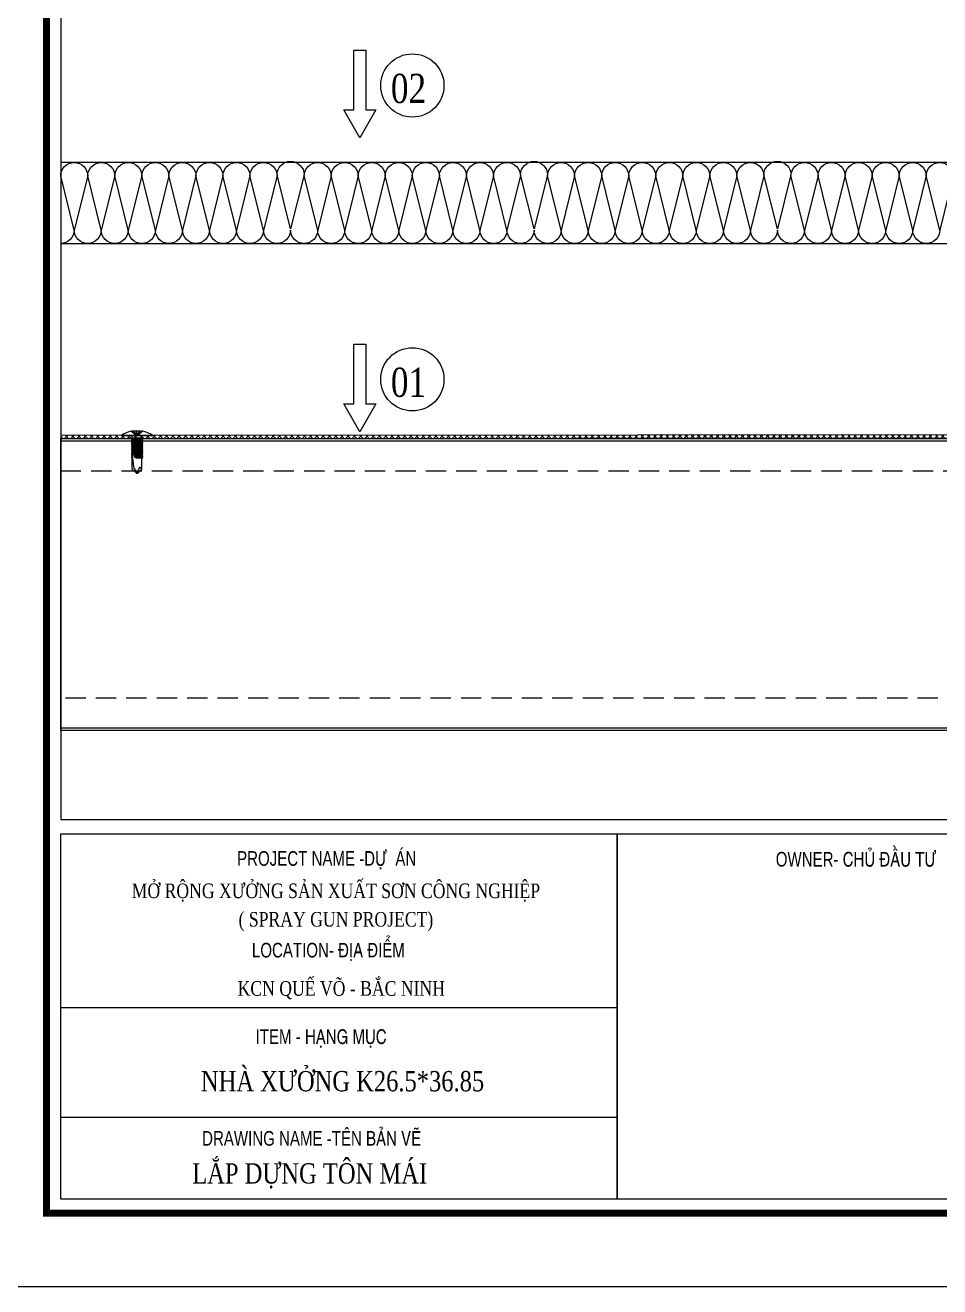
# Model space of a CAD drawing. Header units: inches. Extents: x 315041 to 662841, y -45540 to -35018.
# Drawn here: x 329617.4 to 329730.1, y -36052.2 to -35896.7 of the extents above; entities that cross this region are included whole.
import ezdxf
from ezdxf.enums import TextEntityAlignment as Align

# ---------------------------------------------------------------- set-up
doc = ezdxf.new("R2010")
doc.units = ezdxf.units.IN
doc.header["$MEASUREMENT"] = 0
doc.linetypes.add('HIDDEN', pattern=[0.375, 0.25, -0.125])
for name, color, linetype in [('2', 2, 'Continuous'), ('7', 7, 'Continuous'), ('BAO KHUNG', 31, 'Continuous'), ('CAUTAO', 7, 'Continuous'), ('STRUCTURE', 1, 'Continuous')]:
    doc.layers.add(name, color=color, linetype=linetype)
doc.layers.add('Cover text', color=7, linetype='Continuous', true_color=0x52370f)
doc.layers.add('S-Hatch', color=8, linetype='Continuous', lineweight=9)
doc.styles.add('ST3', font='times.ttf', dxfattribs={"width": 0.8})
doc.styles.get("Standard").update_dxf_attribs({"font": 'VHARIALN.TTF'})
doc.styles.add('vntimeh.shx', font='vntimeh.shx', dxfattribs={"width": 0.8, "bigfont": 'bigfont.shx'})

# ---------------------------------------------------------------- blocks, each defined once
blk = doc.blocks.new('A$C440D491C')
at = {"layer": 'STRUCTURE', "color": 1, "linetype": 'Continuous'}
for p, q in [((0, 23.55), (19.13, 23.58)), ((12.9, 26.15), (6.29, 26.15)), ((6.66, 22.28), (6.66, 23.55)), ((9.57, 23.56), (7.86, 26.15)), ((9.57, 23.56), (9.57, 26.15)), ((9.57, 23.56), (11.27, 26.15)), ((12.47, 22.12), (12.47, 23.57)), ((6.14, 11.68), (6.68, 12.1)), ((6.69, 11.25), (6.14, 11.68)), ((7, 11.65), (6.14, 11.68)), ((6.14, 10.83), (6.69, 11.25)), ((6.69, 10.4), (6.14, 10.83)), ((6.91, 10.81), (6.14, 10.83)), ((6.14, 9.98), (6.69, 10.4)), ((6.95, 9.96), (6.14, 9.98)), ((6.69, 9.55), (6.14, 9.98)), ((6.63, 2.73), (6.62, 9.61)), ((12.5, 11.94), (6.68, 12.1)), ((6.68, 12.1), (12.5, 11.94)), ((6.69, 11.25), (6.88, 11.24)), ((6.88, 11.24), (6.69, 11.25)), ((6.93, 10.39), (6.69, 10.4)), ((6.69, 10.4), (6.93, 10.39)), ((6.97, 9.54), (6.69, 9.55)), ((7.66, 4.3), (6.87, 11.43)), ((13.11, 11.49), (7.78, 11.63)), ((7.92, 11.22), (12.5, 11.1)), ((12.5, 11.1), (7.92, 11.22)), ((13.11, 10.65), (8.03, 10.78)), ((12.5, 10.25), (8.23, 10.36)), ((8.23, 10.36), (12.5, 10.25)), ((13.11, 9.8), (8.58, 9.92)), ((12.51, 9.4), (9.18, 9.49)), ((12.5, 11.94), (13.12, 11.5)), ((13.12, 11.5), (12.5, 11.1)), ((12.5, 11.1), (13.12, 10.65)), ((13.12, 10.65), (12.5, 10.25)), ((12.5, 10.25), (13.12, 9.8)), ((13.12, 9.8), (12.51, 9.4)), ((12.6, 2.77), (12.59, 9.45)), ((9.38, 0.07), (6.63, 2.73)), ((9.5, 0.36), (8.16, 2.86)), ((10.83, 3.61), (9.38, 0.07)), ((12.6, 2.77), (9.86, 0.09)), ((12.6, 2.77), (11.99, 3.62))]:
    blk.add_line(p, q, dxfattribs=at)
for points in [[(6.29, 26.15), (9.57, 23.56), (12.9, 26.15)], [(6.11, 21.86), (6.66, 22.28), (12.47, 22.12), (13.09, 21.68), (12.48, 21.28), (6.66, 21.43), (6.11, 21.86), (13.09, 21.68)], [(6.11, 21.01), (6.66, 21.43), (12.48, 21.28), (13.09, 20.83), (12.48, 20.43), (6.66, 20.58), (6.11, 21.01), (13.09, 20.83)], [(6.11, 20.16), (6.66, 20.58), (12.48, 20.43), (13.1, 19.98), (12.48, 19.58), (6.66, 19.73), (6.11, 20.16), (13.1, 19.98)], [(6.12, 19.31), (6.66, 19.73), (12.48, 19.58), (13.1, 19.14), (12.48, 18.73), (6.67, 18.88), (6.12, 19.31), (13.1, 19.14)], [(6.12, 18.46), (6.67, 18.88), (12.48, 18.73), (13.1, 18.29), (12.48, 17.88), (6.67, 18.03), (6.12, 18.46), (13.1, 18.29)], [(6.12, 17.61), (6.67, 18.03), (12.48, 17.88), (13.1, 17.44), (12.49, 17.03), (6.67, 17.19), (6.12, 17.61), (13.1, 17.44)], [(6.12, 16.77), (6.67, 17.19), (12.49, 17.03), (13.1, 16.59), (12.49, 16.19), (6.67, 16.34), (6.12, 16.77), (13.1, 16.59)], [(6.13, 15.92), (6.67, 16.34), (12.49, 16.19), (13.11, 15.74), (12.49, 15.34), (6.68, 15.49), (6.13, 15.92), (13.11, 15.74)], [(6.13, 15.07), (6.68, 15.49), (12.49, 15.34), (13.11, 14.89), (12.49, 14.49), (6.68, 14.64), (6.13, 15.07), (13.11, 14.89)], [(6.13, 14.22), (6.68, 14.64), (12.49, 14.49), (13.11, 14.05), (12.49, 13.64), (6.68, 13.79), (6.13, 14.22), (13.11, 14.05)], [(6.13, 13.37), (6.68, 13.79), (12.49, 13.64), (13.11, 13.2), (12.5, 12.79), (6.68, 12.94), (6.13, 13.37), (13.11, 13.2)], [(6.13, 12.52), (6.68, 12.94), (12.5, 12.79), (13.12, 12.35), (12.5, 11.94), (6.68, 12.1), (6.13, 12.52), (13.12, 12.35)]]:
    blk.add_lwpolyline(points, dxfattribs=at)
for start, end in [(101.09513, 123.94811), (56.25256, 78.90487)]:
    blk.add_arc((9.59, 9.3), 17.17, start, end, dxfattribs=at)
at = {"layer": 'STRUCTURE', "color": 1, "linetype": 'Continuous', "extrusion": (0, 0, -1)}
for centre, major_axis, start_param, end_param in [((7.38, 11.29), (-0.374, 0.374), 5.774072, 8.509369), ((10.2, 11.54), (1.63, 1.63), 2.817972, 3.844018), ((10.29, 4.41), (-1.86, 1.86), 4.867001, 5.457307), ((9.61, 0.39), (-0.28, 0.28), 3.25484, 4.542788), ((11.42, 3.21), (-0.498, 0.498), 6.092665, 8.018355)]:
    blk.add_ellipse(centre, major_axis=major_axis, ratio=1, start_param=start_param, end_param=end_param, dxfattribs=at)
blk = doc.blocks.new('A$C2213260D')
at = {"color": 9, "ltscale": 0.5}
for points in [[(0, 8.33, -1), (3.33, 8.33), (1.67, 1.67)], [(6.67, 8.33), (5, 1.67), (3.33, 8.33, -1)], [(6.67, 8.33, -1), (10, 8.33), (8.33, 1.67)], [(10, 8.33, -1), (13.33, 8.33), (11.67, 1.67)], [(16.67, 8.33), (15, 1.67), (13.33, 8.33, -1)], [(16.67, 8.33, -1), (20, 8.33), (18.33, 1.67)], [(20, 8.33, -1), (23.33, 8.33), (21.67, 1.67)], [(26.67, 8.33), (25, 1.67), (23.33, 8.33, -1)], [(26.66, 8.46, -1), (30, 8.46), (28.33, 1.8)], [(30, 8.33, -1), (33.33, 8.33), (31.67, 1.67)], [(36.67, 8.33), (35, 1.67), (33.33, 8.33, -1)], [(36.67, 8.33, -1), (40, 8.33), (38.33, 1.67)], [(40, 8.33, -1), (43.33, 8.33), (41.67, 1.67)], [(46.67, 8.33), (45, 1.67), (43.33, 8.33, -1)], [(46.67, 8.33, -1), (50, 8.33), (48.33, 1.67)], [(50, 8.33, -1), (53.33, 8.33), (51.67, 1.67)], [(56.67, 8.33), (55, 1.67), (53.33, 8.33, -1)], [(56.66, 8.46, -1), (60, 8.46), (58.33, 1.8)], [(60, 8.33, -1), (63.33, 8.33), (61.67, 1.67)], [(66.67, 8.33), (65, 1.67), (63.33, 8.33, -1)], [(66.67, 8.33, -1), (70, 8.33), (68.33, 1.67)], [(70, 8.33, -1), (73.33, 8.33), (71.67, 1.67)], [(76.67, 8.33), (75, 1.67), (73.33, 8.33, -1)], [(76.67, 8.33, -1), (80, 8.33), (78.33, 1.67)], [(80, 8.33, -1), (83.33, 8.33), (81.67, 1.67)], [(86.67, 8.33), (85, 1.67), (83.33, 8.33, -1)], [(86.66, 8.46, -1), (90, 8.46), (88.33, 1.8)], [(90, 8.33, -1), (93.33, 8.33), (91.67, 1.67)], [(96.67, 8.33), (95, 1.67), (93.33, 8.33, -1)], [(96.67, 8.33, -1), (100, 8.33), (98.33, 1.67)], [(100, 8.33, -1), (103.33, 8.33), (101.67, 1.67)], [(106.67, 8.33), (105, 1.67), (103.33, 8.33, -1)], [(106.67, 8.33, -1), (110, 8.33), (108.33, 1.67)]]:
    blk.add_lwpolyline(points, format="xyb", close=True, dxfattribs=at)
for points in [[(8.33, 1.67, -1), (5, 1.67, -1), (1.67, 1.67, -0.414214), (0, 0, -0.414214)], [(18.33, 1.67, -1), (15, 1.67, -1), (11.67, 1.67, -1), (8.33, 1.67)], [(30, 0, -0.414214), (28.33, 1.67, -1), (25, 1.67, -1), (21.67, 1.67, -1), (18.33, 1.67)], [(38.33, 1.67, -1), (35, 1.67, -1), (31.67, 1.67, -0.414214), (30, 0, -0.414214)], [(48.33, 1.67, -1), (45, 1.67, -1), (41.67, 1.67, -1), (38.33, 1.67)], [(60, 0, -0.414214), (58.33, 1.67, -1), (55, 1.67, -1), (51.67, 1.67, -1), (48.33, 1.67)], [(68.33, 1.67, -1), (65, 1.67, -1), (61.67, 1.67, -0.414214), (60, 0, -0.414214)], [(78.33, 1.67, -1), (75, 1.67, -1), (71.67, 1.67, -1), (68.33, 1.67)], [(90, 0, -0.414214), (88.33, 1.67, -1), (85, 1.67, -1), (81.67, 1.67, -1), (78.33, 1.67)], [(98.33, 1.67, -1), (95, 1.67, -1), (91.67, 1.67, -0.414214), (90, 0, -0.414214)], [(108.33, 1.67, -1), (105, 1.67, -1), (101.67, 1.67, -1), (98.33, 1.67)]]:
    blk.add_lwpolyline(points, format="xyb", dxfattribs=at)
blk = doc.blocks.new('A$C75D82031')
at = {"layer": '2', "color": 157, "linetype": 'Continuous'}
blk.add_lwpolyline([(0, 420), (594, 420), (594, 0), (0, 0)], close=True, dxfattribs=at)
at = {"layer": '7', "color": 147, "linetype": 'Continuous'}
blk.add_lwpolyline([(12.33, 57.61), (581.67, 57.61), (581.67, 409.19), (12.33, 409.19)], close=True, dxfattribs=at)
at = {"layer": 'BAO KHUNG', "color": 167, "linetype": 'Continuous', "const_width": 0.871}
blk.add_lwpolyline([(10.59, 9.07), (583.41, 9.07), (583.41, 410.93), (10.59, 410.93)], close=True, dxfattribs=at)
at = {"layer": 'BAO KHUNG', "color": 7}
for points in [[(12.33, 55.81), (80.92, 55.81), (80.92, 10.81), (12.33, 10.81)], [(80.92, 55.81), (144.95, 55.81), (144.95, 10.81), (80.92, 10.81)]]:
    blk.add_lwpolyline(points, close=True, dxfattribs=at)
at = {"layer": 'S-Hatch'}
for p, q in [((12.33, 34.43), (80.92, 34.43)), ((80.92, 20.88), (12.33, 20.88))]:
    blk.add_line(p, q, dxfattribs=at)
at = {"layer": 'BAO KHUNG', "color": 7, "linetype": 'Continuous', "width": 0.9}
for s, p in [('PROJECT NAME -Dù  ÁN ', (45.37, 51.89)), ('LOCATION- §ÞA §IÓM', (45.32, 40.59))]:
    blk.add_text(s, height=1.8, dxfattribs=at).set_placement(p, align=Align.CENTER)
for s, p in [(' OWNER- CHñ §ÇU T¦', (99.94, 51.79)), ('ITEM - H¹NG MôC', (36.35, 29.93)), ('DRAWING NAME -T£N B¶N VÏ', (29.76, 17.39))]:
    blk.add_text(s, height=1.8, dxfattribs=at).set_placement(p)
at = {"layer": 'Cover text', "linetype": 'Continuous', "style": 'ST3', "width": 0.8}
for s, p in [('MỞ RỘNG XƯỞNG SẢN XUẤT SƠN CÔNG NGHIỆP', (46.25, 47.9)), ('( SPRAY GUN PROJECT)', (46.25, 44.39)), (' KCN QUẾ VÕ - BẮC NINH', (46.64, 35.87))]:
    blk.add_text(s, height=1.8, dxfattribs=at).set_placement(p, align=Align.CENTER)

msp = doc.modelspace()

# ---------------------------------------------------------------- hatches: boundary and pattern name
at = {"true_color": 0xf2ee0d}
h = msp.add_hatch(dxfattribs=at)
h.set_pattern_fill('ANSI37,_O', color=2, scale=4.363636, angle=-11.415779)
h.set_pattern_definition([(45.00416636, (-24687.1481, 3457.15687), (-0.3857226534, 0.3856665604), []), (135.00416636, (-24687.1481, 3457.15687), (-0.3856665604, -0.3857226534), [])])
h.paths.add_polyline_path([(330191.1113, -35947.3066), (330191.1113, -35946.9683), (329621.7734, -35947.3047), (329621.7734, -35947.6684)])

# ---------------------------------------------------------------- linework, layer by layer
at = {"color": 8}
msp.add_lwpolyline([(329621.7734, -35799.2442), (329621.7734, -35994.6225), (330191.1113, -35994.6225), (330191.1113, -35799.2442), (329739.6362, -35799.2442)], dxfattribs=at)
msp.add_lwpolyline([(329621.7734, -35923.656), (330191.1113, -35923.656), (330191.1113, -35913.656), (329621.7734, -35913.656)], close=True, dxfattribs=at)
at = {"color": 2, "true_color": 0xf2ee0d}
msp.add_lwpolyline([(330191.1113, -35947.3066), (330191.1113, -35946.9683), (329621.7734, -35947.3047), (329621.7734, -35947.6684), (330191.1113, -35947.3066)], dxfattribs=at)
at = {"color": 94}
msp.add_lwpolyline([(330191.1113, -35983.6684), (329621.7734, -35983.6684), (329621.7734, -35947.6684), (330191.1113, -35947.6684)], close=True, dxfattribs=at)
for points in [[(329621.7734, -35947.9684), (330191.1113, -35947.9684)], [(330191.1113, -35983.3684), (329621.7734, -35983.3684)]]:
    msp.add_lwpolyline(points, dxfattribs=at)
at = {"color": 94, "linetype": 'HIDDEN', "ltscale": 10}
for points in [[(329621.7734, -35951.6684), (330191.1113, -35951.6684)], [(330191.1113, -35979.6684), (329621.7734, -35979.6684)]]:
    msp.add_lwpolyline(points, dxfattribs=at)
at = {"layer": 'CAUTAO', "color": 3}
for points in [[(329659.3792, -35907.1826), (329660.6181, -35907.1826), (329658.6424, -35910.6411), (329658.6424, -35910.6411), (329656.6667, -35907.1826), (329657.9056, -35907.1826), (329657.9056, -35899.8185), (329659.3792, -35899.8185)], [(329659.3792, -35943.4008), (329660.6181, -35943.4008), (329658.6424, -35946.8593), (329658.6424, -35946.8593), (329656.6667, -35943.4008), (329657.9056, -35943.4008), (329657.9056, -35936.0367), (329659.3792, -35936.0367)]]:
    msp.add_lwpolyline(points, close=True, dxfattribs=at)
for centre in [(329665.1141, -35904.1732), (329665.1141, -35940.3914)]:
    msp.add_circle(centre, 3.8951, dxfattribs=at)

# ---------------------------------------------------------------- block references
at = {"color": 1}
msp.add_blockref('A$C75D82031', (329609.4424, -36052.2326), dxfattribs=at)
at = {"color": 8}
msp.add_blockref('A$C2213260D', (329621.7734, -35923.656), dxfattribs=at)
at = {"color": 8, "xscale": 0.2000000000116415, "yscale": 0.2000000000007276, "zscale": 0.2}
msp.add_blockref('A$C440D491C', (329629.2634, -35952.0117), dxfattribs=at)

# ---------------------------------------------------------------- texts
at = {"color": 3, "linetype": 'Continuous', "style": 'ST3', "width": 0.8}
for s, p in [('NHÀ XƯỞNG K26.5*36.85', (329639.0634, -36028.1414)), ('LẮP DỰNG TÔN MÁI', (329637.9864, -36039.51))]:
    msp.add_text(s, height=2.5, dxfattribs=at).set_placement(p)
at = {"layer": 'CAUTAO', "color": 3, "char_height": 3.6, "attachment_point": 5, "style": 'vntimeh.shx'}
for s, insert in [('\\A1;02', (329664.6382, -35904.5609)), ('\\A1;01', (329664.6382, -35940.7791))]:
    msp.add_mtext(s, dxfattribs=dict(at, insert=insert))

doc.saveas('drawing.dxf')
